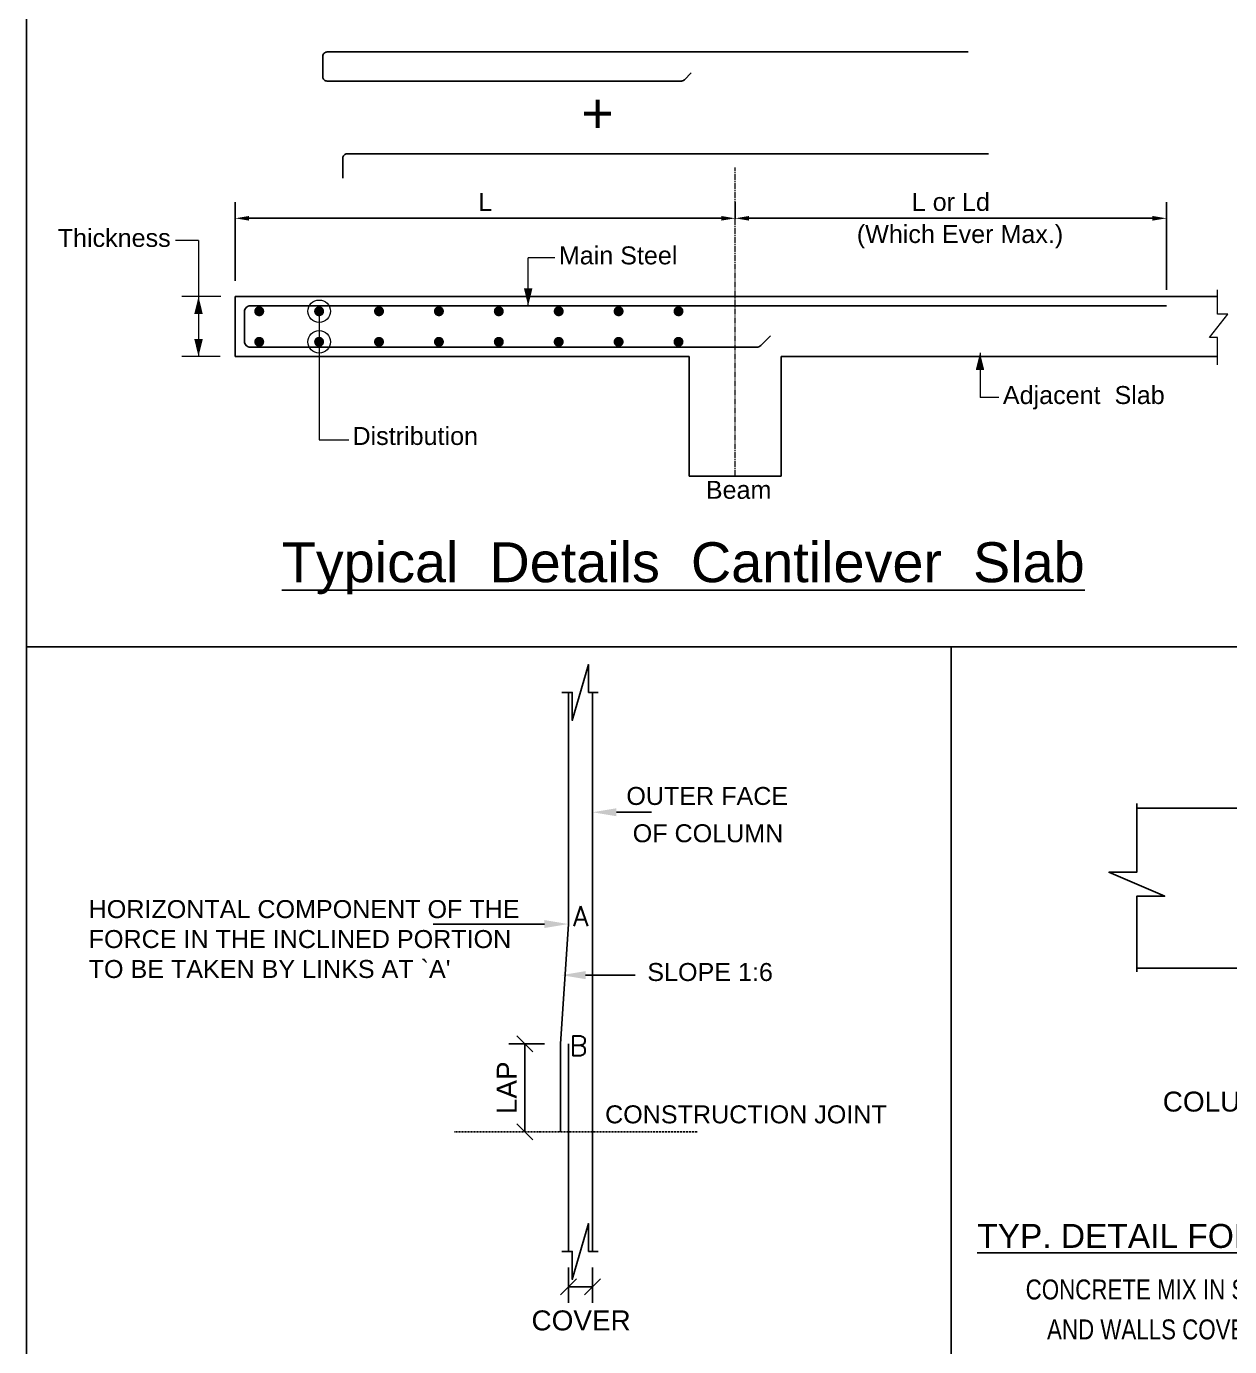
# Model space of a CAD drawing. Extents: x -100 to 77860, y -106 to 57915.
# Drawn here: x 24957 to 40022, y 22970 to 39502 of the extents above; entities that cross this region are included whole.
import ezdxf

# ---------------------------------------------------------------- set-up
doc = ezdxf.new("R2010")
doc.units = 0
doc.header["$LTSCALE"] = 100
doc.header["$MEASUREMENT"] = 0
doc.header["$PDMODE"] = 3
doc.linetypes.add('CENTER2', pattern=[1.125, 0.75, -0.125, 0.125, -0.125])
doc.linetypes.add('HIDDEN', pattern=[0.375, 0.25, -0.125])
doc.layers.get('0').update_dxf_attribs({"linetype": 'CONTINUOUS'})
doc.layers.get('DEFPOINTS').update_dxf_attribs({"linetype": 'CONTINUOUS'})
for name, color, linetype in [('1', 1, 'CONTINUOUS'), ('2', 2, 'HIDDEN'), ('3MCO', 7, 'CONTINUOUS'), ('DM', 2, 'CONTINUOUS'), ('MAIN TEXT', 6, 'CONTINUOUS'), ('TEXT', 7, 'CONTINUOUS'), ('TXT', 4, 'CONTINUOUS')]:
    doc.layers.add(name, color=color, linetype=linetype)
doc.layers.add('DIM', color=252, linetype='CONTINUOUS', lineweight=13)
doc.layers.add('REINF', color=4, linetype='CONTINUOUS', lineweight=25)
doc.styles.add('ARIAL', font='arial.ttf')
doc.styles.add('ROMANS', font='romans', dxfattribs={"width": 0.8})
doc.dimstyles.new('100', dxfattribs={"dimtxt": 225, "dimasz": 175, "dimexe": 200, "dimexo": 200, "dimgap": 90, "dimtad": 1, "dimdec": 0, "dimzin": 0, "dimdsep": 46, "dimtxsty": 'ARIAL', "dimcen": 0, "dimclrd": 252, "dimclre": 252, "dimclrt": 7, "dimadec": 0, "dimazin": 0, "dimtfac": 0.004444, "dimtdec": 0, "dimtix": 1, "dimtofl": 0, "dimtmove": 2, "dimatfit": 3, "dimfxl": 0, "dimtolj": 1, "dimtzin": 0, "dimarcsym": 0})
doc.dimstyles.new('DIM2', dxfattribs={"dimscale": 100, "dimtxt": 2.5, "dimasz": 2, "dimexe": 2, "dimexo": 2, "dimgap": 1, "dimtad": 1, "dimdec": 0, "dimzin": 1, "dimdsep": 46, "dimtxsty": 'ARIAL', "dimblk1": 'OBLIQUE', "dimblk2": 'OBLIQUE', "dimsah": 1, "dimcen": 0, "dimclrd": 8, "dimclre": 8, "dimclrt": 7, "dimadec": 0, "dimazin": 0, "dimtfac": 1, "dimtdec": 0, "dimtmove": 2, "dimatfit": 3, "dimfxl": 0, "dimtolj": 1, "dimtzin": 1, "dimarcsym": 0})

# ---------------------------------------------------------------- blocks, each defined once
blk = doc.blocks.new('_OBLIQUE')
at = {"color": 0, "linetype": 'ByBlock'}
blk.add_line((-0.5, -0.5), (0.5, 0.5), dxfattribs=at)
blk = doc.blocks.new('*D14')
at = {"layer": 'DEFPOINTS', "color": 0}
for p in [(31743, 24161), (32043, 24161), (31743, 23718)]:
    blk.add_point(p, dxfattribs=at)
at = {"layer": 'DIM', "lineweight": -2}
for p, q in [((31743, 23961), (31743, 23518)), ((32043, 23961), (32043, 23518)), ((32043, 23718), (31743, 23718))]:
    blk.add_line(p, q, dxfattribs=at)
at = {"layer": 'DIM', "lineweight": -2, "xscale": 200, "yscale": 200, "zscale": 200, "rotation": 180}
blk.add_blockref('_OBLIQUE', (31743, 23718), dxfattribs=at)
at = {"layer": 'DIM', "lineweight": -2, "xscale": 200, "yscale": 200, "zscale": 200}
blk.add_blockref('_OBLIQUE', (32043, 23718), dxfattribs=at)
at = {"layer": 'DIM', "color": 7, "insert": (31902, 23296), "char_height": 250, "attachment_point": 5, "style": 'ARIAL'}
blk.add_mtext('\\A1;COVER', dxfattribs=at)
blk = doc.blocks.new('*D15')
at = {"layer": 'DEFPOINTS', "color": 0}
for p in [(31196, 26761), (31643, 26761), (31176, 25661)]:
    blk.add_point(p, dxfattribs=at)
at = {"layer": 'DIM', "lineweight": -2}
for p, q in [((31443, 26761), (30996, 26761)), ((31196, 25661), (31196, 26761)), ((31376, 25661), (31396, 25661))]:
    blk.add_line(p, q, dxfattribs=at)
at = {"layer": 'DIM', "lineweight": -2, "xscale": 200, "yscale": 200, "zscale": 200}
for p, rotation in [((31196, 26761), 90), ((31196, 25661), 270)]:
    blk.add_blockref('_OBLIQUE', p, dxfattribs=dict(at, rotation=rotation))
at = {"layer": 'DIM', "color": 7, "insert": (30971, 26211), "char_height": 250, "attachment_point": 5, "rotation": 90, "style": 'ARIAL'}
blk.add_mtext('\\A1;LAP', dxfattribs=at)
blk = doc.blocks.new('*D87')
at = {"layer": 'DEFPOINTS', "color": 0}
for p in [(33831, 37099), (33831, 36892), (27570, 36118)]:
    blk.add_point(p, dxfattribs=at)
at = {"layer": 'DIM', "lineweight": -2}
for p, q in [((27570, 36318), (27570, 37299)), ((33831, 37092), (33831, 37299)), ((27745, 37099), (33656, 37099))]:
    blk.add_line(p, q, dxfattribs=at)
at = {"layer": 'DIM'}
for points in [[(27745, 37128), (27745, 37070), (27570, 37099)], [(33656, 37070), (33656, 37128), (33831, 37099)]]:
    blk.add_solid(points, dxfattribs=at)
at = {"layer": 'DIM', "color": 7, "insert": (30701, 37302), "char_height": 225, "attachment_point": 5, "style": 'ARIAL'}
blk.add_mtext('\\A1;L', dxfattribs=at)
blk = doc.blocks.new('*D88')
at = {"layer": 'DEFPOINTS', "color": 0}
for p in [(39231, 37099), (33831, 36892), (39231, 36003)]:
    blk.add_point(p, dxfattribs=at)
at = {"layer": 'DIM', "lineweight": -2}
for p, q in [((33831, 37092), (33831, 37299)), ((39231, 36203), (39231, 37299)), ((34006, 37099), (39056, 37099))]:
    blk.add_line(p, q, dxfattribs=at)
at = {"layer": 'DIM'}
for points in [[(34006, 37128), (34006, 37070), (33831, 37099)], [(39056, 37070), (39056, 37128), (39231, 37099)]]:
    blk.add_solid(points, dxfattribs=at)
at = {"layer": 'DIM', "color": 7, "insert": (36531, 37303), "char_height": 225, "attachment_point": 5, "style": 'ARIAL'}
blk.add_mtext('\\A1;L or Ld', dxfattribs=at)

msp = doc.modelspace()

# ---------------------------------------------------------------- linework, layer by layer
for p, q in [((24956.6, 31730.6), (66724.2, 31730.6)), ((36535.1, 31730.6), (36535.1, 21235.3))]:
    msp.add_line(p, q)
msp.add_lwpolyline([(24956.6, 39992.9), (24956.6, 9932.6)])
at = {"layer": '1'}
for points in [[(31662.3, 31161.1), (31792, 31161.1), (31792, 30811.1), (31995.6, 31511.1), (31995.6, 31161.1), (32115.7, 31161.1)], [(38859.3, 29771), (38859.7, 28908.8), (38509.7, 28908.8), (39209.7, 28608.8), (38859.7, 28608.8), (38859.7, 27662.5)], [(31662.3, 24161.1), (31792, 24161.1), (31792, 23811.1), (31995.5, 24511.1), (31995.5, 24161.1), (32115.6, 24161.1)]]:
    msp.add_lwpolyline(points, dxfattribs=at)
at = {"layer": '2'}
msp.add_line((33356.2, 25661.1), (30314, 25661.1), dxfattribs=at)
at = {"layer": '3MCO'}
for p, q in [((27570.4, 36118.4), (39871.1, 36118.4)), ((27570.4, 36118.4), (27570.4, 35368.4)), ((27570.4, 35368.4), (33256, 35368.4)), ((33256, 35368.4), (33256, 33868.4)), ((34406, 35368.4), (39871.1, 35368.4)), ((34406, 35368.4), (34406, 33868.4)), ((33256, 33868.4), (34406, 33868.4)), ((32043.2, 31161.1), (32043.2, 24161.1)), ((41487.8, 29710.4), (38859.3, 29710.4)), ((41487.8, 27710.4), (38859.7, 27710.4))]:
    msp.add_line(p, q, dxfattribs=at)
for points in [[(31239.3, 36003.4, 0, 106.2, 0), (31239.3, 36221.3, 106.2, 106.2, 0)], [(27111.6, 36118.4, 0, 106.2, 0), (27111.6, 35900.5, 106.2, 106.2, 0)], [(27111.6, 35368.4, 0, 106.2, 0), (27111.6, 35586.3, 106.2, 106.2, 0)], [(36896.4, 35415.3, 0, 106.2, 0), (36896.4, 35197.4, 106.2, 106.2, 0)]]:
    msp.add_lwpolyline(points, format="xyseb", dxfattribs=at)
at = {"layer": 'DIM', "linetype": 'CENTER2'}
msp.add_line((33831, 33868.4), (33831, 37734.1), dxfattribs=at)
at = {"layer": 'DIM'}
for p, q in [((27111.6, 36822.6), (26822.7, 36822.6)), ((27111.6, 36822.6), (27111.6, 35368.4)), ((31574, 36602.2), (31239.3, 36602.2)), ((31239.3, 36003.4), (31239.3, 36602.2)), ((27391.9, 36118.4), (26904.4, 36118.4)), ((39871.1, 35900), (39871.1, 36201.4)), ((28621.5, 35934.7), (28621.5, 34323.5)), ((39771.3, 35605.6), (39999.1, 35900)), ((39999.1, 35900), (39871.1, 35900)), ((39871.1, 35605.6), (39771.3, 35605.6)), ((39871.1, 35264.8), (39871.1, 35605.6)), ((36896.4, 35415.3), (36896.4, 34853.4)), ((27384.3, 35368.4), (26904.4, 35368.4)), ((37133.8, 34853.4), (36896.4, 34853.4)), ((28621.5, 34323.5), (28993.6, 34323.5))]:
    msp.add_line(p, q, dxfattribs=at)
for centre in [(28621.5, 35934.7), (28621.5, 35552.1)]:
    msp.add_circle(centre, 141.1, dxfattribs=at)
at = {"layer": 'DM', "color": 2}
for p, q in [((32343.2, 29661.1), (32783.5, 29661.1)), ((31443.2, 28261.1), (30047.8, 28261.1)), ((31957.9, 27621.3), (32578.5, 27621.3))]:
    msp.add_line(p, q, dxfattribs=at)
for points in [[(32343.2, 29711.1), (32343.2, 29611.1), (32043.2, 29661.1)], [(31443.2, 28311.1), (31443.2, 28211.1), (31743.2, 28261.1)], [(31957.9, 27571.3), (31957.9, 27671.3), (31657.9, 27621.3)]]:
    msp.add_solid(points, dxfattribs=at)
at = {"layer": 'REINF'}
for p, q in [((31743.2, 31161.1), (31743.2, 28261.1)), ((31643.2, 26761.1), (31743.2, 28261.1)), ((31643.2, 26761.1), (31643.2, 25661.1)), ((31743.2, 26761.1), (31743.2, 24161.1))]:
    msp.add_line(p, q, dxfattribs=at)
for points in [[(28668.3, 38878.5), (28668.3, 39129.3, -0.4142136), (28720.8, 39181.8), (36750, 39181.8)], [(28668.3, 39074.2), (28668.3, 38870.3, 0.4142136), (28720.8, 38817.8), (33157.4, 38817.8, 0.2002837), (33194.7, 38833.4), (33280.2, 38919.8)], [(28919, 37603.4), (28919, 37854.2, -0.4142136), (28971.5, 37906.7), (37000.8, 37906.7)], [(27685.4, 35570.1), (27685.4, 35928.4, -0.4142136), (27760.4, 36003.4), (39230.8, 36003.4)], [(27685.4, 35849.7), (27685.4, 35558.4, 0.4142136), (27760.4, 35483.4), (34098.4, 35483.4, 0.2002837), (34151.7, 35505.6), (34273.9, 35629.1)]]:
    msp.add_lwpolyline(points, format="xyb", dxfattribs=at)
at = {"layer": 'REINF', "const_width": 62.5}
for points in [[(27902.8, 35934.7, 1), (27840.3, 35934.7, 1)], [(28652.8, 35934.7, 1), (28590.3, 35934.7, 1)], [(29402.8, 35934.7, 1), (29340.3, 35934.7, 1)], [(30152.8, 35934.7, 1), (30090.3, 35934.7, 1)], [(30902.8, 35934.7, 1), (30840.3, 35934.7, 1)], [(31652.8, 35934.7, 1), (31590.3, 35934.7, 1)], [(32402.8, 35934.7, 1), (32340.3, 35934.7, 1)], [(33152.8, 35934.7, 1), (33090.3, 35934.7, 1)], [(27902.8, 35552.1, -1), (27840.3, 35552.1, -1)], [(28652.8, 35552.1, -1), (28590.3, 35552.1, -1)], [(29402.8, 35552.1, -1), (29340.3, 35552.1, -1)], [(30152.8, 35552.1, -1), (30090.3, 35552.1, -1)], [(30902.8, 35552.1, -1), (30840.3, 35552.1, -1)], [(31652.8, 35552.1, -1), (31590.3, 35552.1, -1)], [(32402.8, 35552.1, -1), (32340.3, 35552.1, -1)], [(33152.8, 35552.1, -1), (33090.3, 35552.1, -1)]]:
    msp.add_lwpolyline(points, format="xyb", close=True, dxfattribs=at)

# ---------------------------------------------------------------- texts
at = {"layer": 'MAIN TEXT', "style": 'ARIAL'}
msp.add_text('%%UTypical  Details  Cantilever  Slab', height=500, dxfattribs=at).set_placement((28153.7, 32542))
at = {"layer": 'TEXT'}
for s, height, style, p in [('+', 500, 'ARIAL', (31903.9, 38167)), ('Thickness', 225, 'ARIAL', (25348.4, 36741)), ('(Which Ever Max.)', 225, 'ARIAL', (35353.9, 36789.8)), ('Main Steel', 225, 'ARIAL', (31623.1, 36522.1)), ('Adjacent  Slab', 225, 'ARIAL', (37182.9, 34773.3)), ('Distribution', 225, 'ARIAL', (29039.3, 34260.7)), ('Beam', 225, 'ARIAL', (33463.5, 33586.3)), ('OUTER FACE', 225, 'ARIAL', (32468.4, 29752.8)), ('OF COLUMN', 225, 'ARIAL', (32547.9, 29285.7)), ('A', 250, 'ROMANS', (31798.8, 28236.1)), ('SLOPE 1:6', 225, 'ARIAL', (32730.7, 27548.2)), ('B', 250, 'ROMANS', (31757, 26611.7)), ('COLUMN', 250, 'ARIAL', (39184.8, 25912.9)), ('CONSTRUCTION JOINT', 225, 'ARIAL', (32202.1, 25765.6))]:
    msp.add_text(s, height=height, dxfattribs=dict(at, style=style)).set_placement(p)
at = {"layer": 'TEXT', "style": 'ARIAL', "width": 0.8}
for s, p in [(' CONCRETE MIX IN SLABS AND BEAMS, UNDER AND AROUND COLUMNS', (37390.4, 23560)), ('AND WALLS COVERING AN AREA OF FOUR TIMES THE GROSS AREA OF', (37735.7, 23060))]:
    msp.add_text(s, height=250, dxfattribs=at).set_placement(p)
at = {"layer": 'TEXT', "insert": (25736.1, 28561), "char_height": 225, "width": 5549.385, "attachment_point": 1, "style": 'ARIAL'}
msp.add_mtext("HORIZONTAL COMPONENT OF THE FORCE IN THE INCLINED PORTION TO BE TAKEN BY LINKS AT `A'", dxfattribs=at)
at = {"layer": 'TXT', "style": 'ARIAL'}
msp.add_text('%%UTYP. DETAIL FOR COLUMN BEAM JUNCTION CONCRETING', height=300, dxfattribs=at).set_placement((36861.7, 24205.7))

# ---------------------------------------------------------------- dimensions: what is measured, and where the dimension line sits
at = {"layer": 'DIM'}
for base, p1, p2, text, picture, middle in [((39230.8, 37099.1), (33831, 36892.4), (39230.8, 36003.4), 'L or Ld', '*D88', (36530.9, 37303.5)), ((33831, 37099.1), (27570.4, 36118.4), (33831, 36892.4), 'L', '*D87', (30700.7, 37301.6))]:
    dim = msp.add_linear_dim(base=base, p1=p1, p2=p2, text=text, dimstyle='100', override={"dimtxsty": 'ARIAL', "dimblk1": 'OBLIQUE', "dimblk2": 'OBLIQUE', "dimclrd": 256, "dimclre": 256}, dxfattribs=at)
    dim.commit()
    dim.dimension.update_dxf_attribs({"geometry": picture, "text_midpoint": middle})
dim = msp.add_linear_dim(base=(31195.9, 26761.1), p1=(31175.5, 25661.1), p2=(31642.5, 26761.1), angle=90, text='LAP', dimstyle='DIM2', override={"dimclrd": 256, "dimclre": 256}, dxfattribs=at)
dim.commit()
dim.dimension.update_dxf_attribs({"geometry": '*D15', "text_midpoint": (30970.9, 26211.1)})
dim = msp.add_linear_dim(base=(31743.2, 23717.5), p1=(32043.2, 24161.1), p2=(31743.2, 24161.1), angle=180, text='COVER', dimstyle='DIM2', override={"dimclrd": 256, "dimclre": 256}, dxfattribs=at)
dim.commit()
dim.dimension.update_dxf_attribs({"geometry": '*D14', "text_midpoint": (31902.2, 23295.7), "dimtype": 160})

doc.saveas('drawing.dxf')
